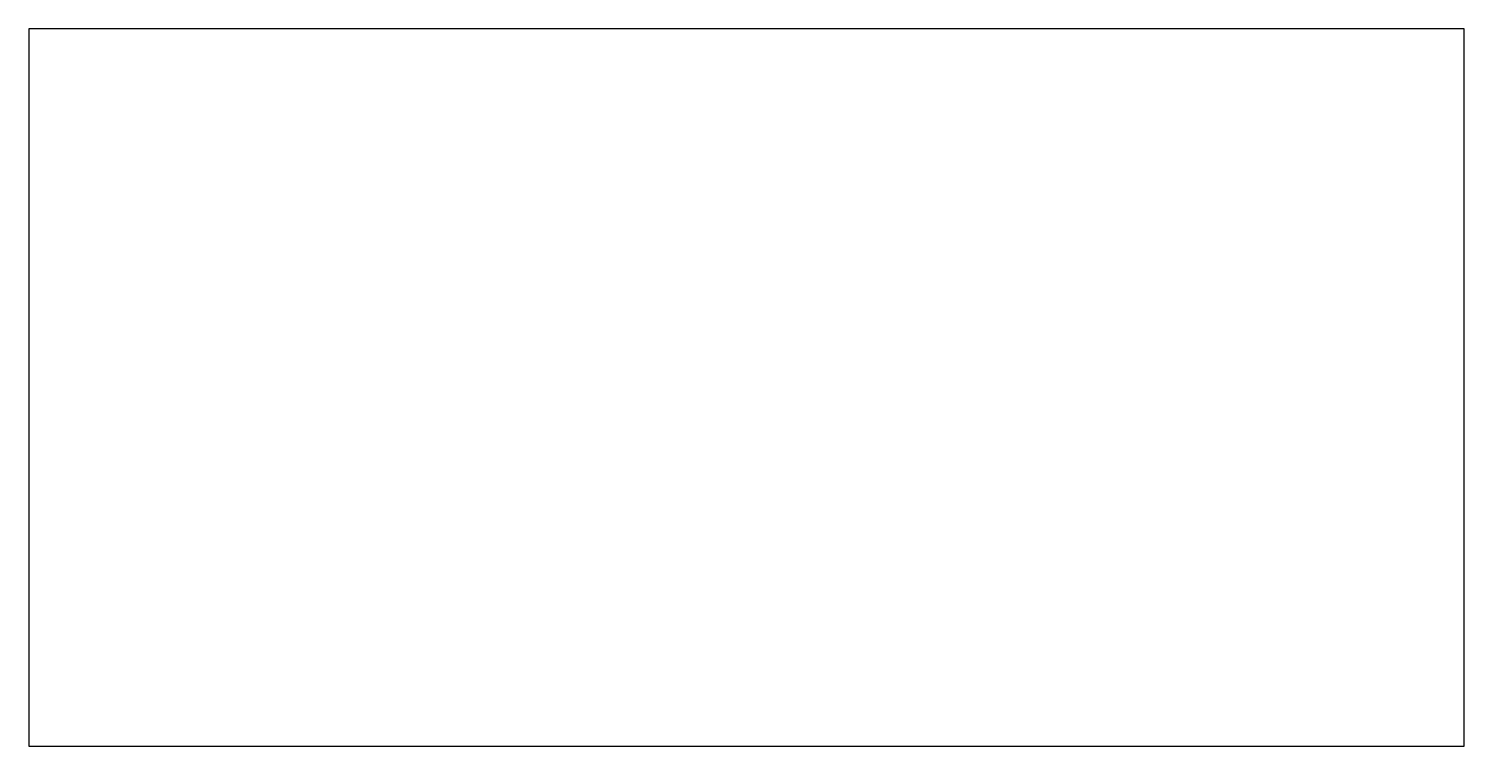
# Model space of a CAD drawing. Header units: metres. Extents: x 300 to 500, y 500 to 600.
import ezdxf

# ---------------------------------------------------------------- set-up
doc = ezdxf.new("R2010")
doc.units = ezdxf.units.M

# ---------------------------------------------------------------- blocks, each defined once
blk = doc.blocks.new('TEST_PART')
blk.add_lwpolyline([(0, 0), (100, 0), (100, 200), (0, 200)], close=True)

msp = doc.modelspace()

# ---------------------------------------------------------------- block references
at = {"rotation": 90}
msp.add_blockref('TEST_PART', (500, 500), dxfattribs=at)

doc.saveas('drawing.dxf')
